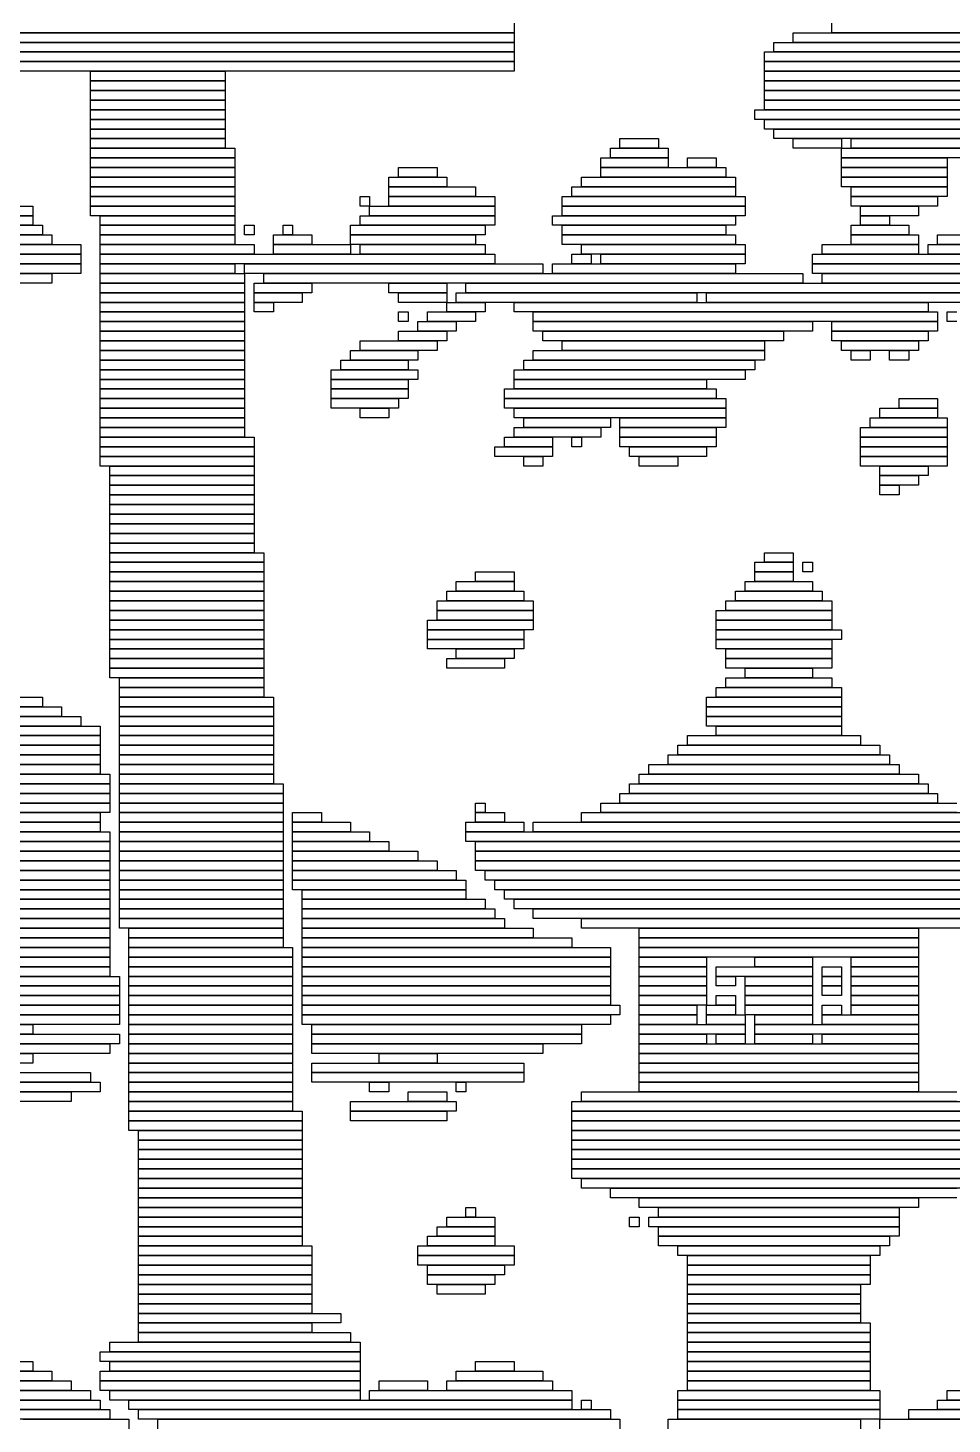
# Model space of a CAD drawing. Extents: x 291 to 733, y 317 to 719.
# Drawn here: x 534.5 to 630.5, y 418.5 to 563.5 of the extents above; entities that cross this region are included whole.
import ezdxf

# ---------------------------------------------------------------- set-up
doc = ezdxf.new("R2010")
doc.units = 0

msp = doc.modelspace()

# ---------------------------------------------------------------- linework, layer by layer
for p, q in [((585, 563), (393, 563)), ((393, 563), (585, 563)), ((585, 564), (585, 563)), ((585, 563), (585, 562)), ((614, 563), (641, 563)), ((614, 562), (614, 563)), ((618, 563), (618, 564)), ((641, 563), (618, 563)), ((585, 562), (393, 562)), ((393, 562), (585, 562)), ((585, 562), (585, 561)), ((612, 562), (641, 562)), ((612, 561), (612, 562)), ((641, 562), (614, 562)), ((585, 561), (393, 561)), ((393, 561), (585, 561)), ((585, 560), (393, 560)), ((393, 560), (585, 560)), ((585, 561), (585, 560)), ((585, 560), (585, 559)), ((611, 561), (640, 561)), ((611, 560), (611, 561)), ((640, 560), (611, 560)), ((611, 560), (639, 560)), ((611, 559), (611, 560)), ((641, 561), (612, 561)), ((585, 559), (393, 559)), ((541, 559), (555, 559)), ((541, 558), (541, 559)), ((555, 559), (555, 558)), ((639, 559), (611, 559)), ((611, 559), (637, 559)), ((611, 558), (611, 559)), ((555, 558), (541, 558)), ((541, 558), (555, 558)), ((541, 557), (541, 558)), ((555, 557), (541, 557)), ((541, 557), (555, 557)), ((541, 556), (541, 557)), ((555, 558), (555, 557)), ((555, 557), (555, 556)), ((637, 558), (611, 558)), ((611, 558), (638, 558)), ((611, 557), (611, 558)), ((638, 557), (611, 557)), ((611, 557), (639, 557)), ((611, 556), (611, 557)), ((555, 556), (541, 556)), ((541, 556), (555, 556)), ((541, 555), (541, 556)), ((555, 556), (555, 555)), ((639, 556), (611, 556)), ((611, 556), (639, 556)), ((611, 555), (611, 556)), ((555, 555), (541, 555)), ((541, 555), (555, 555)), ((541, 554), (541, 555)), ((555, 554), (541, 554)), ((541, 554), (555, 554)), ((541, 553), (541, 554)), ((555, 555), (555, 554)), ((555, 554), (555, 553)), ((610, 555), (640, 555)), ((610, 554), (610, 555)), ((640, 554), (610, 554)), ((639, 555), (611, 555)), ((611, 554), (640, 554)), ((611, 553), (611, 554)), ((555, 553), (541, 553)), ((541, 553), (555, 553)), ((541, 552), (541, 553)), ((555, 553), (555, 552)), ((640, 553), (611, 553)), ((612, 553), (640, 553)), ((612, 552), (612, 553)), ((555, 552), (541, 552)), ((541, 552), (555, 552)), ((541, 551), (541, 552)), ((555, 551), (541, 551)), ((541, 551), (556, 551)), ((541, 550), (541, 551)), ((555, 552), (555, 551)), ((556, 551), (556, 550)), ((595, 551), (601, 551)), ((595, 550), (595, 551)), ((596, 552), (600, 552)), ((596, 551), (596, 552)), ((600, 551), (596, 551)), ((600, 552), (600, 551)), ((601, 551), (601, 550)), ((640, 552), (612, 552)), ((614, 552), (619, 552)), ((614, 551), (614, 552)), ((619, 551), (614, 551)), ((619, 552), (619, 551)), ((619, 551), (639, 551)), ((619, 550), (619, 551)), ((620, 552), (639, 552)), ((620, 551), (620, 552)), ((639, 551), (620, 551)), ((556, 550), (541, 550)), ((541, 550), (556, 550)), ((541, 549), (541, 550)), ((556, 550), (556, 549)), ((594, 550), (601, 550)), ((594, 549), (594, 550)), ((601, 550), (595, 550)), ((601, 550), (601, 549)), ((603, 550), (606, 550)), ((603, 549), (603, 550)), ((606, 550), (606, 549)), ((639, 550), (619, 550)), ((619, 550), (630, 550)), ((619, 549), (619, 550)), ((630, 550), (630, 549)), ((556, 549), (541, 549)), ((541, 549), (556, 549)), ((541, 548), (541, 549)), ((556, 549), (556, 548)), ((573, 549), (577, 549)), ((573, 548), (573, 549)), ((577, 549), (577, 548)), ((601, 549), (594, 549)), ((594, 549), (607, 549)), ((594, 548), (594, 549)), ((606, 549), (603, 549)), ((607, 549), (607, 548)), ((630, 549), (619, 549)), ((619, 549), (630, 549)), ((619, 548), (619, 549)), ((630, 549), (630, 548)), ((556, 548), (541, 548)), ((541, 548), (556, 548)), ((541, 547), (541, 548)), ((556, 547), (541, 547)), ((541, 547), (556, 547)), ((541, 546), (541, 547)), ((556, 548), (556, 547)), ((556, 547), (556, 546)), ((572, 548), (578, 548)), ((572, 547), (572, 548)), ((578, 547), (572, 547)), ((572, 547), (581, 547)), ((572, 546), (572, 547)), ((577, 548), (573, 548)), ((578, 548), (578, 547)), ((581, 547), (581, 546)), ((591, 547), (608, 547)), ((591, 546), (591, 547)), ((592, 548), (608, 548)), ((592, 547), (592, 548)), ((608, 547), (592, 547)), ((607, 548), (594, 548)), ((608, 548), (608, 547)), ((608, 547), (608, 546)), ((630, 548), (619, 548)), ((619, 548), (630, 548)), ((619, 547), (619, 548)), ((630, 547), (619, 547)), ((620, 547), (630, 547)), ((620, 546), (620, 547)), ((630, 548), (630, 547)), ((630, 547), (630, 546)), ((556, 546), (541, 546)), ((541, 546), (556, 546)), ((541, 545), (541, 546)), ((556, 546), (556, 545)), ((569, 546), (570, 546)), ((569, 545), (569, 546)), ((570, 546), (570, 545)), ((581, 546), (572, 546)), ((572, 546), (583, 546)), ((572, 545), (572, 546)), ((583, 546), (583, 545)), ((590, 546), (609, 546)), ((590, 545), (590, 546)), ((608, 546), (591, 546)), ((609, 546), (609, 545)), ((630, 546), (620, 546)), ((620, 546), (629, 546)), ((620, 545), (620, 546)), ((629, 546), (629, 545)), ((523, 545), (535, 545)), ((535, 544), (523, 544)), ((525, 544), (535, 544)), ((535, 545), (535, 544)), ((535, 544), (535, 543)), ((556, 545), (541, 545)), ((541, 545), (556, 545)), ((541, 544), (541, 545)), ((556, 544), (541, 544)), ((542, 544), (556, 544)), ((542, 543), (542, 544)), ((556, 545), (556, 544)), ((556, 544), (556, 543)), ((570, 545), (569, 545)), ((569, 544), (583, 544)), ((569, 543), (569, 544)), ((570, 545), (583, 545)), ((570, 544), (570, 545)), ((583, 544), (570, 544)), ((583, 545), (572, 545)), ((583, 545), (583, 544)), ((583, 544), (583, 543)), ((589, 544), (608, 544)), ((589, 543), (589, 544)), ((609, 545), (590, 545)), ((590, 545), (609, 545)), ((590, 544), (590, 545)), ((609, 544), (590, 544)), ((608, 544), (608, 543)), ((609, 545), (609, 544)), ((629, 545), (620, 545)), ((621, 545), (627, 545)), ((621, 544), (621, 545)), ((627, 544), (621, 544)), ((621, 544), (624, 544)), ((621, 543), (621, 544)), ((624, 544), (624, 543)), ((627, 545), (627, 544)), ((535, 543), (525, 543)), ((529, 543), (536, 543)), ((536, 543), (536, 542)), ((556, 543), (542, 543)), ((542, 543), (556, 543)), ((542, 542), (542, 543)), ((556, 543), (556, 542)), ((557, 543), (558, 543)), ((557, 542), (557, 543)), ((558, 543), (558, 542)), ((561, 543), (562, 543)), ((561, 542), (561, 543)), ((562, 543), (562, 542)), ((568, 543), (582, 543)), ((568, 542), (568, 543)), ((583, 543), (569, 543)), ((582, 543), (582, 542)), ((608, 543), (589, 543)), ((590, 543), (607, 543)), ((590, 542), (590, 543)), ((607, 543), (607, 542)), ((620, 543), (626, 543)), ((620, 542), (620, 543)), ((624, 543), (621, 543)), ((626, 543), (626, 542)), ((536, 542), (529, 542)), ((531, 542), (537, 542)), ((537, 541), (531, 541)), ((533, 541), (540, 541)), ((537, 542), (537, 541)), ((540, 541), (540, 540)), ((556, 542), (542, 542)), ((542, 542), (556, 542)), ((542, 541), (542, 542)), ((556, 541), (542, 541)), ((542, 541), (558, 541)), ((542, 540), (542, 541)), ((556, 542), (556, 541)), ((558, 542), (557, 542)), ((558, 541), (558, 540)), ((560, 542), (564, 542)), ((560, 541), (560, 542)), ((564, 541), (560, 541)), ((560, 541), (568, 541)), ((560, 540), (560, 541)), ((562, 542), (561, 542)), ((564, 542), (564, 541)), ((582, 542), (568, 542)), ((568, 542), (581, 542)), ((568, 541), (568, 542)), ((581, 541), (568, 541)), ((568, 541), (568, 540)), ((569, 541), (582, 541)), ((569, 540), (569, 541)), ((581, 542), (581, 541)), ((582, 541), (582, 540)), ((607, 542), (590, 542)), ((590, 542), (608, 542)), ((590, 541), (590, 542)), ((608, 541), (590, 541)), ((592, 541), (609, 541)), ((592, 540), (592, 541)), ((608, 542), (608, 541)), ((609, 541), (609, 540)), ((617, 541), (627, 541)), ((617, 540), (617, 541)), ((626, 542), (620, 542)), ((620, 542), (627, 542)), ((620, 541), (620, 542)), ((627, 541), (620, 541)), ((627, 542), (627, 541)), ((627, 541), (627, 540)), ((628, 541), (653, 541)), ((628, 540), (628, 541)), ((629, 542), (637, 542)), ((629, 541), (629, 542)), ((637, 541), (629, 541)), ((540, 540), (533, 540)), ((533, 540), (540, 540)), ((540, 540), (540, 539)), ((558, 540), (542, 540)), ((542, 540), (583, 540)), ((542, 539), (542, 540)), ((568, 540), (560, 540)), ((582, 540), (569, 540)), ((583, 540), (583, 539)), ((591, 540), (593, 540)), ((591, 539), (591, 540)), ((609, 540), (592, 540)), ((593, 540), (593, 539)), ((594, 540), (609, 540)), ((594, 539), (594, 540)), ((609, 540), (609, 539)), ((616, 540), (651, 540)), ((616, 539), (616, 540)), ((627, 540), (617, 540)), ((653, 540), (628, 540)), ((527, 538), (537, 538)), ((531, 539), (540, 539)), ((540, 538), (531, 538)), ((540, 539), (533, 539)), ((537, 538), (537, 537)), ((540, 539), (540, 538)), ((583, 539), (542, 539)), ((542, 539), (556, 539)), ((542, 538), (542, 539)), ((556, 538), (542, 538)), ((542, 538), (557, 538)), ((542, 537), (542, 538)), ((556, 539), (556, 538)), ((557, 539), (588, 539)), ((557, 538), (557, 539)), ((588, 538), (557, 538)), ((557, 538), (557, 537)), ((559, 538), (615, 538)), ((559, 537), (559, 538)), ((588, 539), (588, 538)), ((589, 539), (608, 539)), ((589, 538), (589, 539)), ((608, 538), (589, 538)), ((593, 539), (591, 539)), ((609, 539), (594, 539)), ((608, 539), (608, 538)), ((615, 538), (615, 537)), ((651, 539), (616, 539)), ((616, 539), (650, 539)), ((616, 538), (616, 539)), ((650, 538), (616, 538)), ((617, 538), (650, 538)), ((617, 537), (617, 538)), ((537, 537), (527, 537)), ((557, 537), (542, 537)), ((542, 537), (557, 537)), ((542, 536), (542, 537)), ((557, 537), (557, 536)), ((558, 537), (564, 537)), ((558, 536), (558, 537)), ((615, 537), (559, 537)), ((564, 537), (564, 536)), ((572, 537), (578, 537)), ((572, 536), (572, 537)), ((578, 537), (578, 536)), ((580, 537), (650, 537)), ((580, 536), (580, 537)), ((650, 537), (617, 537)), ((557, 536), (542, 536)), ((542, 536), (557, 536)), ((542, 535), (542, 536)), ((557, 536), (557, 535)), ((564, 536), (558, 536)), ((558, 536), (563, 536)), ((558, 535), (558, 536)), ((563, 536), (563, 535)), ((578, 536), (572, 536)), ((573, 536), (578, 536)), ((573, 535), (573, 536)), ((578, 536), (578, 535)), ((579, 536), (604, 536)), ((579, 535), (579, 536)), ((650, 536), (580, 536)), ((604, 536), (604, 535)), ((605, 536), (650, 536)), ((605, 535), (605, 536)), ((557, 535), (542, 535)), ((542, 535), (557, 535)), ((542, 534), (542, 535)), ((557, 534), (542, 534)), ((542, 534), (557, 534)), ((542, 533), (542, 534)), ((557, 535), (557, 534)), ((557, 534), (557, 533)), ((563, 535), (558, 535)), ((558, 535), (560, 535)), ((558, 534), (558, 535)), ((560, 534), (558, 534)), ((560, 535), (560, 534)), ((578, 535), (573, 535)), ((573, 534), (574, 534)), ((573, 533), (573, 534)), ((574, 534), (574, 533)), ((576, 534), (581, 534)), ((576, 533), (576, 534)), ((578, 535), (582, 535)), ((578, 534), (578, 535)), ((582, 534), (578, 534)), ((604, 535), (579, 535)), ((581, 534), (581, 533)), ((582, 535), (582, 534)), ((585, 535), (628, 535)), ((585, 534), (585, 535)), ((628, 534), (585, 534)), ((587, 534), (629, 534)), ((587, 533), (587, 534)), ((650, 535), (605, 535)), ((628, 535), (628, 534)), ((629, 534), (629, 533)), ((630, 534), (631, 534)), ((630, 533), (630, 534)), ((557, 533), (542, 533)), ((542, 533), (557, 533)), ((542, 532), (542, 533)), ((557, 533), (557, 532)), ((574, 533), (573, 533)), ((575, 533), (579, 533)), ((575, 532), (575, 533)), ((581, 533), (576, 533)), ((579, 533), (579, 532)), ((629, 533), (587, 533)), ((587, 533), (616, 533)), ((587, 532), (587, 533)), ((616, 533), (616, 532)), ((618, 533), (629, 533)), ((618, 532), (618, 533)), ((629, 533), (629, 532)), ((631, 533), (630, 533)), ((557, 532), (542, 532)), ((542, 532), (557, 532)), ((542, 531), (542, 532)), ((557, 531), (542, 531)), ((542, 531), (557, 531)), ((542, 530), (542, 531)), ((557, 532), (557, 531)), ((557, 531), (557, 530)), ((569, 531), (577, 531)), ((569, 530), (569, 531)), ((573, 532), (578, 532)), ((573, 531), (573, 532)), ((578, 531), (573, 531)), ((579, 532), (575, 532)), ((577, 531), (577, 530)), ((578, 532), (578, 531)), ((616, 532), (587, 532)), ((588, 532), (613, 532)), ((588, 531), (588, 532)), ((613, 531), (588, 531)), ((590, 531), (611, 531)), ((590, 530), (590, 531)), ((611, 531), (611, 530)), ((613, 532), (613, 531)), ((629, 532), (618, 532)), ((618, 532), (628, 532)), ((618, 531), (618, 532)), ((628, 531), (618, 531)), ((619, 531), (627, 531)), ((619, 530), (619, 531)), ((627, 531), (627, 530)), ((628, 532), (628, 531)), ((557, 530), (542, 530)), ((542, 530), (557, 530)), ((542, 529), (542, 530)), ((557, 530), (557, 529)), ((568, 530), (575, 530)), ((568, 529), (568, 530)), ((577, 530), (569, 530)), ((575, 530), (575, 529)), ((587, 530), (611, 530)), ((587, 529), (587, 530)), ((611, 530), (590, 530)), ((611, 530), (611, 529)), ((627, 530), (619, 530)), ((620, 530), (622, 530)), ((620, 529), (620, 530)), ((622, 530), (622, 529)), ((624, 530), (626, 530)), ((624, 529), (624, 530)), ((626, 530), (626, 529)), ((557, 529), (542, 529)), ((542, 529), (557, 529)), ((542, 528), (542, 529)), ((557, 528), (542, 528)), ((542, 528), (557, 528)), ((542, 527), (542, 528)), ((557, 529), (557, 528)), ((557, 528), (557, 527)), ((566, 528), (575, 528)), ((566, 527), (566, 528)), ((567, 529), (574, 529)), ((567, 528), (567, 529)), ((574, 528), (567, 528)), ((575, 529), (568, 529)), ((574, 529), (574, 528)), ((575, 528), (575, 527)), ((585, 528), (609, 528)), ((585, 527), (585, 528)), ((586, 529), (610, 529)), ((586, 528), (586, 529)), ((610, 528), (586, 528)), ((611, 529), (587, 529)), ((609, 528), (609, 527)), ((610, 529), (610, 528)), ((622, 529), (620, 529)), ((626, 529), (624, 529)), ((557, 527), (542, 527)), ((542, 527), (557, 527)), ((542, 526), (542, 527)), ((557, 527), (557, 526)), ((575, 527), (566, 527)), ((566, 527), (574, 527)), ((566, 526), (566, 527)), ((574, 527), (574, 526)), ((609, 527), (585, 527)), ((585, 527), (605, 527)), ((585, 526), (585, 527)), ((605, 527), (605, 526)), ((557, 526), (542, 526)), ((542, 526), (557, 526)), ((542, 525), (542, 526)), ((557, 525), (542, 525)), ((542, 525), (557, 525)), ((542, 524), (542, 525)), ((557, 526), (557, 525)), ((557, 525), (557, 524)), ((574, 526), (566, 526)), ((566, 526), (574, 526)), ((566, 525), (566, 526)), ((574, 525), (566, 525)), ((566, 525), (573, 525)), ((566, 524), (566, 525)), ((573, 525), (573, 524)), ((574, 526), (574, 525)), ((584, 526), (606, 526)), ((584, 525), (584, 526)), ((606, 525), (584, 525)), ((584, 525), (607, 525)), ((584, 524), (584, 525)), ((605, 526), (585, 526)), ((606, 526), (606, 525)), ((607, 525), (607, 524)), ((625, 525), (629, 525)), ((625, 524), (625, 525)), ((629, 525), (629, 524)), ((557, 524), (542, 524)), ((542, 524), (557, 524)), ((542, 523), (542, 524)), ((557, 524), (557, 523)), ((573, 524), (566, 524)), ((569, 524), (572, 524)), ((569, 523), (569, 524)), ((572, 524), (572, 523)), ((607, 524), (584, 524)), ((585, 524), (607, 524)), ((585, 523), (585, 524)), ((607, 524), (607, 523)), ((623, 524), (629, 524)), ((623, 523), (623, 524)), ((629, 524), (625, 524)), ((629, 524), (629, 523)), ((557, 523), (542, 523)), ((542, 523), (557, 523)), ((542, 522), (542, 523)), ((557, 522), (542, 522)), ((542, 522), (557, 522)), ((542, 521), (542, 522)), ((557, 523), (557, 522)), ((557, 522), (557, 521)), ((572, 523), (569, 523)), ((607, 523), (585, 523)), ((585, 522), (594, 522)), ((585, 521), (585, 522)), ((586, 523), (595, 523)), ((586, 522), (586, 523)), ((595, 522), (586, 522)), ((594, 522), (594, 521)), ((595, 523), (595, 522)), ((596, 523), (607, 523)), ((596, 522), (596, 523)), ((607, 522), (596, 522)), ((596, 522), (606, 522)), ((596, 521), (596, 522)), ((606, 522), (606, 521)), ((607, 523), (607, 522)), ((621, 522), (630, 522)), ((621, 521), (621, 522)), ((622, 523), (630, 523)), ((622, 522), (622, 523)), ((630, 522), (622, 522)), ((629, 523), (623, 523)), ((630, 523), (630, 522)), ((630, 522), (630, 521)), ((557, 521), (542, 521)), ((542, 521), (558, 521)), ((542, 520), (542, 521)), ((558, 521), (558, 520)), ((584, 521), (589, 521)), ((584, 520), (584, 521)), ((594, 521), (585, 521)), ((589, 521), (589, 520)), ((591, 521), (592, 521)), ((591, 520), (591, 521)), ((592, 521), (592, 520)), ((606, 521), (596, 521)), ((596, 521), (606, 521)), ((596, 520), (596, 521)), ((606, 521), (606, 520)), ((630, 521), (621, 521)), ((621, 521), (630, 521)), ((621, 520), (621, 521)), ((630, 521), (630, 520)), ((558, 520), (542, 520)), ((542, 520), (558, 520)), ((542, 519), (542, 520)), ((558, 520), (558, 519)), ((583, 520), (589, 520)), ((583, 519), (583, 520)), ((589, 520), (584, 520)), ((589, 520), (589, 519)), ((592, 520), (591, 520)), ((606, 520), (596, 520)), ((597, 520), (605, 520)), ((597, 519), (597, 520)), ((605, 520), (605, 519)), ((630, 520), (621, 520)), ((621, 520), (630, 520)), ((621, 519), (621, 520)), ((630, 520), (630, 519)), ((558, 519), (542, 519)), ((542, 519), (558, 519)), ((542, 518), (542, 519)), ((558, 518), (542, 518)), ((543, 518), (558, 518)), ((543, 517), (543, 518)), ((558, 519), (558, 518)), ((558, 518), (558, 517)), ((589, 519), (583, 519)), ((586, 519), (588, 519)), ((586, 518), (586, 519)), ((588, 518), (586, 518)), ((588, 519), (588, 518)), ((605, 519), (597, 519)), ((598, 519), (602, 519)), ((598, 518), (598, 519)), ((602, 518), (598, 518)), ((602, 519), (602, 518)), ((630, 519), (621, 519)), ((621, 519), (630, 519)), ((621, 518), (621, 519)), ((630, 518), (621, 518)), ((623, 518), (628, 518)), ((623, 517), (623, 518)), ((628, 518), (628, 517)), ((630, 519), (630, 518)), ((558, 517), (543, 517)), ((543, 517), (558, 517)), ((543, 516), (543, 517)), ((558, 517), (558, 516)), ((628, 517), (623, 517)), ((623, 517), (627, 517)), ((623, 516), (623, 517)), ((627, 517), (627, 516)), ((558, 516), (543, 516)), ((543, 516), (558, 516)), ((543, 515), (543, 516)), ((558, 515), (543, 515)), ((543, 515), (558, 515)), ((543, 514), (543, 515)), ((558, 516), (558, 515)), ((558, 515), (558, 514)), ((627, 516), (623, 516)), ((623, 516), (625, 516)), ((623, 515), (623, 516)), ((625, 515), (623, 515)), ((625, 516), (625, 515)), ((558, 514), (543, 514)), ((543, 514), (558, 514)), ((543, 513), (543, 514)), ((558, 514), (558, 513)), ((558, 513), (543, 513)), ((543, 513), (558, 513)), ((543, 512), (543, 513)), ((558, 512), (543, 512)), ((543, 512), (558, 512)), ((543, 511), (543, 512)), ((558, 513), (558, 512)), ((558, 512), (558, 511)), ((558, 511), (543, 511)), ((543, 511), (558, 511)), ((543, 510), (543, 511)), ((558, 511), (558, 510)), ((558, 510), (543, 510)), ((543, 510), (558, 510)), ((543, 509), (543, 510)), ((558, 509), (543, 509)), ((543, 509), (559, 509)), ((543, 508), (543, 509)), ((558, 510), (558, 509)), ((559, 509), (559, 508)), ((611, 509), (614, 509)), ((611, 508), (611, 509)), ((614, 509), (614, 508)), ((559, 508), (543, 508)), ((543, 508), (559, 508)), ((543, 507), (543, 508)), ((559, 508), (559, 507)), ((610, 508), (614, 508)), ((610, 507), (610, 508)), ((614, 508), (611, 508)), ((614, 508), (614, 507)), ((615, 508), (616, 508)), ((615, 507), (615, 508)), ((616, 508), (616, 507)), ((559, 507), (543, 507)), ((543, 507), (559, 507)), ((543, 506), (543, 507)), ((559, 507), (559, 506)), ((581, 507), (585, 507)), ((581, 506), (581, 507)), ((585, 507), (585, 506)), ((614, 507), (610, 507)), ((610, 507), (614, 507)), ((610, 506), (610, 507)), ((614, 507), (614, 506)), ((616, 507), (615, 507)), ((559, 506), (543, 506)), ((543, 506), (559, 506)), ((543, 505), (543, 506)), ((559, 505), (543, 505)), ((543, 505), (559, 505)), ((543, 504), (543, 505)), ((559, 506), (559, 505)), ((559, 505), (559, 504)), ((578, 505), (586, 505)), ((578, 504), (578, 505)), ((579, 506), (585, 506)), ((579, 505), (579, 506)), ((585, 505), (579, 505)), ((585, 506), (581, 506)), ((585, 506), (585, 505)), ((586, 505), (586, 504)), ((608, 505), (617, 505)), ((608, 504), (608, 505)), ((609, 506), (616, 506)), ((609, 505), (609, 506)), ((616, 505), (609, 505)), ((614, 506), (610, 506)), ((616, 506), (616, 505)), ((617, 505), (617, 504)), ((559, 504), (543, 504)), ((543, 504), (559, 504)), ((543, 503), (543, 504)), ((559, 504), (559, 503)), ((577, 504), (587, 504)), ((577, 503), (577, 504)), ((586, 504), (578, 504)), ((587, 504), (587, 503)), ((607, 504), (618, 504)), ((607, 503), (607, 504)), ((617, 504), (608, 504)), ((618, 504), (618, 503)), ((559, 503), (543, 503)), ((543, 503), (559, 503)), ((543, 502), (543, 503)), ((559, 502), (543, 502)), ((543, 502), (559, 502)), ((543, 501), (543, 502)), ((559, 503), (559, 502)), ((559, 502), (559, 501)), ((576, 502), (587, 502)), ((576, 501), (576, 502)), ((587, 503), (577, 503)), ((577, 503), (587, 503)), ((577, 502), (577, 503)), ((587, 502), (577, 502)), ((587, 503), (587, 502)), ((587, 502), (587, 501)), ((606, 503), (618, 503)), ((606, 502), (606, 503)), ((618, 502), (606, 502)), ((606, 502), (618, 502)), ((606, 501), (606, 502)), ((618, 503), (607, 503)), ((618, 503), (618, 502)), ((618, 502), (618, 501)), ((559, 501), (543, 501)), ((543, 501), (559, 501)), ((543, 500), (543, 501)), ((559, 501), (559, 500)), ((587, 501), (576, 501)), ((576, 501), (586, 501)), ((576, 500), (576, 501)), ((586, 501), (586, 500)), ((618, 501), (606, 501)), ((606, 501), (619, 501)), ((606, 500), (606, 501)), ((619, 501), (619, 500)), ((559, 500), (543, 500)), ((543, 500), (559, 500)), ((543, 499), (543, 500)), ((559, 499), (543, 499)), ((543, 499), (559, 499)), ((543, 498), (543, 499)), ((559, 500), (559, 499)), ((559, 499), (559, 498)), ((586, 500), (576, 500)), ((576, 500), (586, 500)), ((576, 499), (576, 500)), ((586, 499), (576, 499)), ((579, 499), (585, 499)), ((579, 498), (579, 499)), ((585, 499), (585, 498)), ((586, 500), (586, 499)), ((619, 500), (606, 500)), ((606, 500), (618, 500)), ((606, 499), (606, 500)), ((618, 499), (606, 499)), ((607, 499), (618, 499)), ((607, 498), (607, 499)), ((618, 500), (618, 499)), ((618, 499), (618, 498)), ((559, 498), (543, 498)), ((543, 498), (559, 498)), ((543, 497), (543, 498)), ((559, 498), (559, 497)), ((578, 498), (584, 498)), ((578, 497), (578, 498)), ((585, 498), (579, 498)), ((584, 498), (584, 497)), ((618, 498), (607, 498)), ((607, 498), (618, 498)), ((607, 497), (607, 498)), ((618, 498), (618, 497)), ((559, 497), (543, 497)), ((543, 497), (559, 497)), ((543, 496), (543, 497)), ((559, 496), (543, 496)), ((544, 496), (559, 496)), ((544, 495), (544, 496)), ((559, 497), (559, 496)), ((559, 496), (559, 495)), ((584, 497), (578, 497)), ((618, 497), (607, 497)), ((607, 496), (618, 496)), ((607, 495), (607, 496)), ((609, 497), (616, 497)), ((609, 496), (609, 497)), ((616, 496), (609, 496)), ((616, 497), (616, 496)), ((618, 496), (618, 495)), ((559, 495), (544, 495)), ((544, 495), (559, 495)), ((544, 494), (544, 495)), ((559, 495), (559, 494)), ((606, 495), (619, 495)), ((606, 494), (606, 495)), ((618, 495), (607, 495)), ((619, 495), (619, 494)), ((436, 494), (536, 494)), ((536, 493), (436, 493)), ((436, 493), (538, 493)), ((536, 494), (536, 493)), ((538, 493), (538, 492)), ((559, 494), (544, 494)), ((544, 494), (560, 494)), ((544, 493), (544, 494)), ((560, 493), (544, 493)), ((544, 493), (560, 493)), ((544, 492), (544, 493)), ((560, 494), (560, 493)), ((560, 493), (560, 492)), ((605, 494), (619, 494)), ((605, 493), (605, 494)), ((619, 493), (605, 493)), ((605, 493), (619, 493)), ((605, 492), (605, 493)), ((619, 494), (606, 494)), ((619, 494), (619, 493)), ((619, 493), (619, 492)), ((538, 492), (436, 492)), ((436, 492), (540, 492)), ((540, 492), (540, 491)), ((560, 492), (544, 492)), ((544, 492), (560, 492)), ((544, 491), (544, 492)), ((560, 492), (560, 491)), ((619, 492), (605, 492)), ((605, 492), (619, 492)), ((605, 491), (605, 492)), ((619, 492), (619, 491)), ((540, 491), (436, 491)), ((436, 491), (542, 491)), ((542, 491), (542, 490)), ((560, 491), (544, 491)), ((544, 491), (560, 491)), ((544, 490), (544, 491)), ((560, 491), (560, 490)), ((619, 491), (605, 491)), ((606, 491), (619, 491)), ((606, 490), (606, 491)), ((619, 491), (619, 490)), ((542, 490), (436, 490)), ((436, 490), (542, 490)), ((542, 489), (436, 489)), ((436, 489), (542, 489)), ((542, 490), (542, 489)), ((542, 489), (542, 488)), ((560, 490), (544, 490)), ((544, 490), (560, 490)), ((544, 489), (544, 490)), ((560, 489), (544, 489)), ((544, 489), (560, 489)), ((544, 488), (544, 489)), ((560, 490), (560, 489)), ((560, 489), (560, 488)), ((602, 489), (623, 489)), ((602, 488), (602, 489)), ((603, 490), (621, 490)), ((603, 489), (603, 490)), ((621, 489), (603, 489)), ((619, 490), (606, 490)), ((621, 490), (621, 489)), ((623, 489), (623, 488)), ((542, 488), (436, 488)), ((436, 488), (542, 488)), ((542, 488), (542, 487)), ((560, 488), (544, 488)), ((544, 488), (560, 488)), ((544, 487), (544, 488)), ((560, 488), (560, 487)), ((601, 488), (624, 488)), ((601, 487), (601, 488)), ((623, 488), (602, 488)), ((624, 488), (624, 487)), ((542, 487), (436, 487)), ((436, 487), (542, 487)), ((542, 486), (436, 486)), ((436, 486), (543, 486)), ((542, 487), (542, 486)), ((543, 486), (543, 485)), ((560, 487), (544, 487)), ((544, 487), (560, 487)), ((544, 486), (544, 487)), ((560, 486), (544, 486)), ((544, 486), (560, 486)), ((544, 485), (544, 486)), ((560, 487), (560, 486)), ((560, 486), (560, 485)), ((598, 486), (627, 486)), ((598, 485), (598, 486)), ((599, 487), (625, 487)), ((599, 486), (599, 487)), ((625, 486), (599, 486)), ((624, 487), (601, 487)), ((625, 487), (625, 486)), ((627, 486), (627, 485)), ((543, 485), (436, 485)), ((436, 485), (543, 485)), ((543, 485), (543, 484)), ((560, 485), (544, 485)), ((544, 485), (561, 485)), ((544, 484), (544, 485)), ((561, 485), (561, 484)), ((597, 485), (628, 485)), ((597, 484), (597, 485)), ((627, 485), (598, 485)), ((628, 485), (628, 484)), ((543, 484), (436, 484)), ((436, 484), (543, 484)), ((543, 483), (436, 483)), ((531, 483), (543, 483)), ((543, 484), (543, 483)), ((543, 483), (543, 482)), ((561, 484), (544, 484)), ((544, 484), (561, 484)), ((544, 483), (544, 484)), ((561, 483), (544, 483)), ((544, 483), (561, 483)), ((544, 482), (544, 483)), ((561, 484), (561, 483)), ((561, 483), (561, 482)), ((581, 483), (582, 483)), ((581, 482), (581, 483)), ((582, 483), (582, 482)), ((594, 483), (631, 483)), ((594, 482), (594, 483)), ((596, 484), (629, 484)), ((596, 483), (596, 484)), ((629, 483), (596, 483)), ((628, 484), (597, 484)), ((629, 484), (629, 483)), ((436, 482), (542, 482)), ((543, 482), (531, 482)), ((542, 482), (542, 481)), ((561, 482), (544, 482)), ((544, 482), (561, 482)), ((544, 481), (544, 482)), ((561, 482), (561, 481)), ((562, 482), (565, 482)), ((562, 481), (562, 482)), ((565, 482), (565, 481)), ((582, 482), (581, 482)), ((581, 482), (584, 482)), ((581, 481), (581, 482)), ((584, 482), (584, 481)), ((592, 482), (634, 482)), ((592, 481), (592, 482)), ((631, 482), (594, 482)), ((542, 481), (436, 481)), ((436, 481), (542, 481)), ((542, 480), (436, 480)), ((449, 480), (543, 480)), ((542, 481), (542, 480)), ((543, 480), (543, 479)), ((561, 481), (544, 481)), ((544, 481), (561, 481)), ((544, 480), (544, 481)), ((561, 480), (544, 480)), ((544, 480), (561, 480)), ((544, 479), (544, 480)), ((561, 481), (561, 480)), ((561, 480), (561, 479)), ((565, 481), (562, 481)), ((562, 481), (568, 481)), ((562, 480), (562, 481)), ((568, 480), (562, 480)), ((562, 480), (570, 480)), ((562, 479), (562, 480)), ((568, 481), (568, 480)), ((570, 480), (570, 479)), ((580, 481), (586, 481)), ((580, 480), (580, 481)), ((586, 480), (580, 480)), ((580, 480), (644, 480)), ((580, 479), (580, 480)), ((584, 481), (581, 481)), ((586, 481), (586, 480)), ((587, 481), (644, 481)), ((587, 480), (587, 481)), ((644, 480), (587, 480)), ((634, 481), (592, 481)), ((543, 479), (449, 479)), ((523, 479), (543, 479)), ((543, 479), (543, 478)), ((561, 479), (544, 479)), ((544, 479), (561, 479)), ((544, 478), (544, 479)), ((561, 479), (561, 478)), ((570, 479), (562, 479)), ((562, 479), (572, 479)), ((562, 478), (562, 479)), ((572, 479), (572, 478)), ((644, 479), (580, 479)), ((581, 479), (644, 479)), ((581, 478), (581, 479)), ((522, 478), (543, 478)), ((543, 478), (523, 478)), ((543, 478), (543, 477)), ((561, 478), (544, 478)), ((544, 478), (561, 478)), ((544, 477), (544, 478)), ((561, 478), (561, 477)), ((572, 478), (562, 478)), ((562, 478), (575, 478)), ((562, 477), (562, 478)), ((575, 478), (575, 477)), ((644, 478), (581, 478)), ((581, 478), (644, 478)), ((581, 477), (581, 478)), ((514, 476), (543, 476)), ((521, 477), (543, 477)), ((543, 476), (521, 476)), ((543, 477), (522, 477)), ((543, 477), (543, 476)), ((543, 476), (543, 475)), ((561, 477), (544, 477)), ((544, 477), (561, 477)), ((544, 476), (544, 477)), ((561, 476), (544, 476)), ((544, 476), (561, 476)), ((544, 475), (544, 476)), ((561, 477), (561, 476)), ((561, 476), (561, 475)), ((575, 477), (562, 477)), ((562, 477), (577, 477)), ((562, 476), (562, 477)), ((577, 476), (562, 476)), ((562, 476), (579, 476)), ((562, 475), (562, 476)), ((577, 477), (577, 476)), ((579, 476), (579, 475)), ((644, 477), (581, 477)), ((581, 477), (643, 477)), ((581, 476), (581, 477)), ((643, 476), (581, 476)), ((582, 476), (642, 476)), ((582, 475), (582, 476)), ((512, 475), (543, 475)), ((543, 475), (514, 475)), ((543, 475), (543, 474)), ((561, 475), (544, 475)), ((544, 475), (561, 475)), ((544, 474), (544, 475)), ((561, 475), (561, 474)), ((579, 475), (562, 475)), ((562, 475), (580, 475)), ((562, 474), (562, 475)), ((580, 475), (580, 474)), ((642, 475), (582, 475)), ((583, 475), (642, 475)), ((583, 474), (583, 475)), ((465, 473), (543, 473)), ((510, 474), (543, 474)), ((543, 473), (510, 473)), ((543, 474), (512, 474)), ((543, 474), (543, 473)), ((543, 473), (543, 472)), ((561, 474), (544, 474)), ((544, 474), (561, 474)), ((544, 473), (544, 474)), ((561, 473), (544, 473)), ((544, 473), (561, 473)), ((544, 472), (544, 473)), ((561, 474), (561, 473)), ((561, 473), (561, 472)), ((580, 474), (562, 474)), ((563, 474), (580, 474)), ((563, 473), (563, 474)), ((580, 473), (563, 473)), ((563, 473), (582, 473)), ((563, 472), (563, 473)), ((580, 474), (580, 473)), ((582, 473), (582, 472)), ((642, 474), (583, 474)), ((584, 474), (640, 474)), ((584, 473), (584, 474)), ((640, 473), (584, 473)), ((585, 473), (639, 473)), ((585, 472), (585, 473)), ((543, 472), (465, 472)), ((466, 472), (543, 472)), ((543, 472), (543, 471)), ((561, 472), (544, 472)), ((544, 472), (561, 472)), ((544, 471), (544, 472)), ((561, 472), (561, 471)), ((582, 472), (563, 472)), ((563, 472), (583, 472)), ((563, 471), (563, 472)), ((583, 472), (583, 471)), ((639, 472), (585, 472)), ((587, 472), (636, 472)), ((587, 471), (587, 472)), ((543, 471), (466, 471)), ((502, 470), (543, 470)), ((506, 471), (543, 471)), ((543, 470), (506, 470)), ((543, 471), (543, 470)), ((543, 470), (543, 469)), ((561, 471), (544, 471)), ((544, 471), (561, 471)), ((544, 470), (544, 471)), ((561, 470), (544, 470)), ((545, 470), (561, 470)), ((545, 469), (545, 470)), ((561, 471), (561, 470)), ((561, 470), (561, 469)), ((583, 471), (563, 471)), ((563, 471), (584, 471)), ((563, 470), (563, 471)), ((584, 470), (563, 470)), ((563, 470), (587, 470)), ((563, 469), (563, 470)), ((584, 471), (584, 470)), ((636, 471), (587, 471)), ((587, 470), (587, 469)), ((592, 471), (632, 471)), ((592, 470), (592, 471)), ((632, 470), (592, 470)), ((598, 470), (627, 470)), ((598, 469), (598, 470)), ((627, 470), (627, 469)), ((498, 469), (543, 469)), ((543, 469), (502, 469)), ((543, 469), (543, 468)), ((561, 469), (545, 469)), ((545, 469), (561, 469)), ((545, 468), (545, 469)), ((561, 469), (561, 468)), ((587, 469), (563, 469)), ((563, 469), (591, 469)), ((563, 468), (563, 469)), ((591, 469), (591, 468)), ((627, 469), (598, 469)), ((598, 469), (627, 469)), ((598, 468), (598, 469)), ((627, 469), (627, 468)), ((477, 468), (543, 468)), ((543, 467), (477, 467)), ((478, 467), (543, 467)), ((543, 468), (498, 468)), ((543, 468), (543, 467)), ((543, 467), (543, 466)), ((561, 468), (545, 468)), ((545, 468), (562, 468)), ((545, 467), (545, 468)), ((562, 467), (545, 467)), ((545, 467), (562, 467)), ((545, 466), (545, 467)), ((562, 468), (562, 467)), ((562, 467), (562, 466)), ((591, 468), (563, 468)), ((563, 468), (595, 468)), ((563, 467), (563, 468)), ((595, 467), (563, 467)), ((563, 467), (595, 467)), ((563, 466), (563, 467)), ((595, 468), (595, 467)), ((595, 467), (595, 466)), ((627, 468), (598, 468)), ((598, 468), (627, 468)), ((598, 467), (598, 468)), ((627, 467), (598, 467)), ((598, 467), (605, 467)), ((598, 466), (598, 467)), ((605, 467), (605, 466)), ((610, 467), (616, 467)), ((610, 466), (610, 467)), ((616, 467), (616, 466)), ((620, 467), (627, 467)), ((620, 466), (620, 467)), ((627, 468), (627, 467)), ((627, 467), (627, 466)), ((543, 466), (478, 466)), ((481, 466), (543, 466)), ((543, 466), (543, 465)), ((562, 466), (545, 466)), ((545, 466), (562, 466)), ((545, 465), (545, 466)), ((562, 466), (562, 465)), ((595, 466), (563, 466)), ((563, 466), (595, 466)), ((563, 465), (563, 466)), ((595, 466), (595, 465)), ((605, 466), (598, 466)), ((598, 466), (605, 466)), ((598, 465), (598, 466)), ((605, 466), (605, 465)), ((606, 466), (616, 466)), ((606, 465), (606, 466)), ((616, 466), (610, 466)), ((616, 466), (616, 465)), ((617, 466), (619, 466)), ((617, 465), (617, 466)), ((619, 466), (619, 465)), ((627, 466), (620, 466)), ((620, 466), (627, 466)), ((620, 465), (620, 466)), ((627, 466), (627, 465)), ((435, 465), (544, 465)), ((544, 464), (435, 464)), ((435, 464), (544, 464)), ((543, 465), (481, 465)), ((544, 465), (544, 464)), ((544, 464), (544, 463)), ((562, 465), (545, 465)), ((545, 465), (562, 465)), ((545, 464), (545, 465)), ((562, 464), (545, 464)), ((545, 464), (562, 464)), ((545, 463), (545, 464)), ((562, 465), (562, 464)), ((562, 464), (562, 463)), ((595, 465), (563, 465)), ((563, 465), (595, 465)), ((563, 464), (563, 465)), ((595, 464), (563, 464)), ((563, 464), (595, 464)), ((563, 463), (563, 464)), ((595, 465), (595, 464)), ((595, 464), (595, 463)), ((605, 465), (598, 465)), ((598, 465), (605, 465)), ((598, 464), (598, 465)), ((605, 464), (598, 464)), ((598, 464), (605, 464)), ((598, 463), (598, 464)), ((605, 465), (605, 464)), ((605, 464), (605, 463)), ((616, 465), (606, 465)), ((606, 465), (608, 465)), ((606, 464), (606, 465)), ((608, 464), (606, 464)), ((608, 465), (608, 464)), ((609, 465), (616, 465)), ((609, 464), (609, 465)), ((616, 464), (609, 464)), ((609, 464), (616, 464)), ((609, 463), (609, 464)), ((616, 465), (616, 464)), ((616, 464), (616, 463)), ((619, 465), (617, 465)), ((617, 465), (619, 465)), ((617, 464), (617, 465)), ((619, 464), (617, 464)), ((617, 464), (619, 464)), ((617, 463), (617, 464)), ((619, 465), (619, 464)), ((619, 464), (619, 463)), ((627, 465), (620, 465)), ((620, 465), (627, 465)), ((620, 464), (620, 465)), ((627, 464), (620, 464)), ((620, 464), (627, 464)), ((620, 463), (620, 464)), ((627, 465), (627, 464)), ((627, 464), (627, 463)), ((544, 463), (435, 463)), ((435, 463), (544, 463)), ((544, 463), (544, 462)), ((562, 463), (545, 463)), ((545, 463), (562, 463)), ((545, 462), (545, 463)), ((562, 463), (562, 462)), ((595, 463), (563, 463)), ((563, 463), (595, 463)), ((563, 462), (563, 463)), ((595, 463), (595, 462)), ((605, 463), (598, 463)), ((598, 463), (605, 463)), ((598, 462), (598, 463)), ((605, 463), (605, 462)), ((606, 463), (608, 463)), ((606, 462), (606, 463)), ((608, 463), (608, 462)), ((616, 463), (609, 463)), ((609, 463), (616, 463)), ((609, 462), (609, 463)), ((616, 463), (616, 462)), ((619, 463), (617, 463)), ((627, 463), (620, 463)), ((620, 463), (627, 463)), ((620, 462), (620, 463)), ((627, 463), (627, 462)), ((544, 462), (435, 462)), ((435, 462), (544, 462)), ((544, 462), (544, 461)), ((562, 462), (545, 462)), ((545, 462), (562, 462)), ((545, 461), (545, 462)), ((562, 462), (562, 461)), ((595, 462), (563, 462)), ((563, 462), (596, 462)), ((563, 461), (563, 462)), ((596, 462), (596, 461)), ((605, 462), (598, 462)), ((598, 462), (604, 462)), ((598, 461), (598, 462)), ((604, 462), (604, 461)), ((605, 462), (608, 462)), ((605, 461), (605, 462)), ((608, 462), (606, 462)), ((608, 462), (608, 461)), ((616, 462), (609, 462)), ((609, 462), (616, 462)), ((609, 461), (609, 462)), ((616, 462), (616, 461)), ((617, 462), (619, 462)), ((617, 461), (617, 462)), ((619, 462), (619, 461)), ((627, 462), (620, 462)), ((620, 462), (627, 462)), ((620, 461), (620, 462)), ((627, 462), (627, 461)), ((434, 461), (544, 461)), ((544, 460), (434, 460)), ((544, 461), (435, 461)), ((507, 460), (535, 460)), ((535, 460), (535, 459)), ((544, 461), (544, 460)), ((562, 461), (545, 461)), ((545, 461), (562, 461)), ((545, 460), (545, 461)), ((562, 460), (545, 460)), ((545, 460), (562, 460)), ((545, 459), (545, 460)), ((562, 461), (562, 460)), ((562, 460), (562, 459)), ((596, 461), (563, 461)), ((563, 461), (595, 461)), ((563, 460), (563, 461)), ((595, 460), (563, 460)), ((564, 460), (592, 460)), ((564, 459), (564, 460)), ((592, 460), (592, 459)), ((595, 461), (595, 460)), ((604, 461), (598, 461)), ((598, 461), (604, 461)), ((598, 460), (598, 461)), ((604, 460), (598, 460)), ((598, 460), (609, 460)), ((598, 459), (598, 460)), ((604, 461), (604, 460)), ((608, 461), (605, 461)), ((605, 461), (609, 461)), ((605, 460), (605, 461)), ((609, 460), (605, 460)), ((616, 461), (609, 461)), ((609, 461), (609, 460)), ((609, 460), (609, 459)), ((610, 461), (616, 461)), ((610, 460), (610, 461)), ((616, 460), (610, 460)), ((610, 460), (627, 460)), ((610, 459), (610, 460)), ((616, 461), (616, 460)), ((619, 461), (617, 461)), ((617, 461), (627, 461)), ((617, 460), (617, 461)), ((627, 460), (617, 460)), ((627, 461), (620, 461)), ((627, 461), (627, 460)), ((627, 460), (627, 459)), ((493, 459), (544, 459)), ((535, 459), (507, 459)), ((544, 459), (544, 458)), ((562, 459), (545, 459)), ((545, 459), (562, 459)), ((545, 458), (545, 459)), ((562, 459), (562, 458)), ((592, 459), (564, 459)), ((564, 459), (592, 459)), ((564, 458), (564, 459)), ((592, 459), (592, 458)), ((609, 459), (598, 459)), ((598, 459), (605, 459)), ((598, 458), (598, 459)), ((605, 459), (605, 458)), ((606, 459), (609, 459)), ((606, 458), (606, 459)), ((609, 459), (609, 458)), ((627, 459), (610, 459)), ((610, 459), (616, 459)), ((610, 458), (610, 459)), ((616, 459), (616, 458)), ((617, 459), (627, 459)), ((617, 458), (617, 459)), ((627, 459), (627, 458)), ((544, 458), (493, 458)), ((493, 458), (543, 458)), ((543, 457), (493, 457)), ((510, 457), (535, 457)), ((535, 457), (535, 456)), ((543, 458), (543, 457)), ((562, 458), (545, 458)), ((545, 458), (562, 458)), ((545, 457), (545, 458)), ((562, 457), (545, 457)), ((545, 457), (562, 457)), ((545, 456), (545, 457)), ((562, 458), (562, 457)), ((562, 457), (562, 456)), ((592, 458), (564, 458)), ((564, 458), (588, 458)), ((564, 457), (564, 458)), ((588, 457), (564, 457)), ((571, 457), (577, 457)), ((571, 456), (571, 457)), ((577, 457), (577, 456)), ((588, 458), (588, 457)), ((605, 458), (598, 458)), ((598, 458), (627, 458)), ((598, 457), (598, 458)), ((627, 457), (598, 457)), ((598, 457), (627, 457)), ((598, 456), (598, 457)), ((609, 458), (606, 458)), ((616, 458), (610, 458)), ((627, 458), (617, 458)), ((627, 458), (627, 457)), ((627, 457), (627, 456)), ((535, 456), (510, 456)), ((562, 456), (545, 456)), ((545, 456), (562, 456)), ((545, 455), (545, 456)), ((562, 456), (562, 455)), ((564, 456), (586, 456)), ((564, 455), (564, 456)), ((577, 456), (571, 456)), ((586, 456), (586, 455)), ((627, 456), (598, 456)), ((598, 456), (627, 456)), ((598, 455), (598, 456)), ((627, 456), (627, 455)), ((497, 454), (542, 454)), ((498, 455), (541, 455)), ((541, 454), (498, 454)), ((541, 455), (541, 454)), ((542, 454), (542, 453)), ((562, 455), (545, 455)), ((545, 455), (562, 455)), ((545, 454), (545, 455)), ((562, 454), (545, 454)), ((545, 454), (562, 454)), ((545, 453), (545, 454)), ((562, 455), (562, 454)), ((562, 454), (562, 453)), ((586, 455), (564, 455)), ((564, 455), (586, 455)), ((564, 454), (564, 455)), ((586, 454), (564, 454)), ((570, 454), (572, 454)), ((570, 453), (570, 454)), ((572, 454), (572, 453)), ((579, 454), (580, 454)), ((579, 453), (579, 454)), ((580, 454), (580, 453)), ((586, 455), (586, 454)), ((627, 455), (598, 455)), ((598, 455), (627, 455)), ((598, 454), (598, 455)), ((627, 454), (598, 454)), ((598, 454), (627, 454)), ((598, 453), (598, 454)), ((627, 455), (627, 454)), ((627, 454), (627, 453)), ((542, 453), (497, 453)), ((505, 453), (539, 453)), ((539, 453), (539, 452)), ((562, 453), (545, 453)), ((545, 453), (562, 453)), ((545, 452), (545, 453)), ((562, 453), (562, 452)), ((572, 453), (570, 453)), ((574, 453), (578, 453)), ((574, 452), (574, 453)), ((578, 453), (578, 452)), ((580, 453), (579, 453)), ((592, 453), (631, 453)), ((592, 452), (592, 453)), ((627, 453), (598, 453)), ((539, 452), (505, 452)), ((562, 452), (545, 452)), ((545, 452), (562, 452)), ((545, 451), (545, 452)), ((562, 451), (545, 451)), ((545, 451), (563, 451)), ((545, 450), (545, 451)), ((562, 452), (562, 451)), ((563, 451), (563, 450)), ((568, 452), (579, 452)), ((568, 451), (568, 452)), ((579, 451), (568, 451)), ((568, 451), (578, 451)), ((568, 450), (568, 451)), ((578, 452), (574, 452)), ((578, 451), (578, 450)), ((579, 452), (579, 451)), ((591, 452), (633, 452)), ((591, 451), (591, 452)), ((633, 451), (591, 451)), ((591, 451), (633, 451)), ((591, 450), (591, 451)), ((631, 452), (592, 452)), ((563, 450), (545, 450)), ((545, 450), (563, 450)), ((545, 449), (545, 450)), ((563, 450), (563, 449)), ((578, 450), (568, 450)), ((633, 450), (591, 450)), ((591, 450), (634, 450)), ((591, 449), (591, 450)), ((563, 449), (545, 449)), ((546, 449), (563, 449)), ((546, 448), (546, 449)), ((563, 449), (563, 448)), ((634, 449), (591, 449)), ((591, 449), (634, 449)), ((591, 448), (591, 449)), ((563, 448), (546, 448)), ((546, 448), (563, 448)), ((546, 447), (546, 448)), ((563, 447), (546, 447)), ((546, 447), (563, 447)), ((546, 446), (546, 447)), ((563, 448), (563, 447)), ((563, 447), (563, 446)), ((634, 448), (591, 448)), ((591, 448), (634, 448)), ((591, 447), (591, 448)), ((634, 447), (591, 447)), ((591, 447), (634, 447)), ((591, 446), (591, 447)), ((563, 446), (546, 446)), ((546, 446), (563, 446)), ((546, 445), (546, 446)), ((563, 446), (563, 445)), ((634, 446), (591, 446)), ((591, 446), (634, 446)), ((591, 445), (591, 446)), ((563, 445), (546, 445)), ((546, 445), (563, 445)), ((546, 444), (546, 445)), ((563, 444), (546, 444)), ((546, 444), (563, 444)), ((546, 443), (546, 444)), ((563, 445), (563, 444)), ((563, 444), (563, 443)), ((634, 445), (591, 445)), ((591, 445), (633, 445)), ((591, 444), (591, 445)), ((633, 444), (591, 444)), ((592, 444), (632, 444)), ((592, 443), (592, 444)), ((563, 443), (546, 443)), ((546, 443), (563, 443)), ((546, 442), (546, 443)), ((563, 443), (563, 442)), ((632, 443), (592, 443)), ((595, 443), (631, 443)), ((595, 442), (595, 443)), ((563, 442), (546, 442)), ((546, 442), (563, 442)), ((546, 441), (546, 442)), ((563, 441), (546, 441)), ((546, 441), (563, 441)), ((546, 440), (546, 441)), ((563, 442), (563, 441)), ((563, 441), (563, 440)), ((580, 441), (581, 441)), ((580, 440), (580, 441)), ((581, 441), (581, 440)), ((631, 442), (595, 442)), ((598, 442), (627, 442)), ((598, 441), (598, 442)), ((627, 441), (598, 441)), ((600, 441), (625, 441)), ((600, 440), (600, 441)), ((625, 441), (625, 440)), ((627, 442), (627, 441)), ((563, 440), (546, 440)), ((546, 440), (563, 440)), ((546, 439), (546, 440)), ((563, 440), (563, 439)), ((578, 440), (583, 440)), ((578, 439), (578, 440)), ((581, 440), (580, 440)), ((583, 440), (583, 439)), ((597, 440), (598, 440)), ((597, 439), (597, 440)), ((598, 440), (598, 439)), ((599, 440), (625, 440)), ((599, 439), (599, 440)), ((625, 440), (600, 440)), ((625, 440), (625, 439)), ((563, 439), (546, 439)), ((546, 439), (563, 439)), ((546, 438), (546, 439)), ((563, 438), (546, 438)), ((546, 438), (563, 438)), ((546, 437), (546, 438)), ((563, 439), (563, 438)), ((563, 438), (563, 437)), ((576, 438), (583, 438)), ((576, 437), (576, 438)), ((577, 439), (583, 439)), ((577, 438), (577, 439)), ((583, 438), (577, 438)), ((583, 439), (578, 439)), ((583, 439), (583, 438)), ((583, 438), (583, 437)), ((598, 439), (597, 439)), ((625, 439), (599, 439)), ((600, 439), (625, 439)), ((600, 438), (600, 439)), ((625, 438), (600, 438)), ((600, 438), (624, 438)), ((600, 437), (600, 438)), ((624, 438), (624, 437)), ((625, 439), (625, 438)), ((563, 437), (546, 437)), ((546, 437), (564, 437)), ((546, 436), (546, 437)), ((564, 437), (564, 436)), ((575, 437), (585, 437)), ((575, 436), (575, 437)), ((583, 437), (576, 437)), ((585, 437), (585, 436)), ((624, 437), (600, 437)), ((602, 437), (623, 437)), ((602, 436), (602, 437)), ((623, 437), (623, 436)), ((564, 436), (546, 436)), ((546, 436), (564, 436)), ((546, 435), (546, 436)), ((564, 435), (546, 435)), ((546, 435), (564, 435)), ((546, 434), (546, 435)), ((564, 436), (564, 435)), ((564, 435), (564, 434)), ((585, 436), (575, 436)), ((575, 436), (585, 436)), ((575, 435), (575, 436)), ((585, 435), (575, 435)), ((576, 435), (584, 435)), ((576, 434), (576, 435)), ((584, 435), (584, 434)), ((585, 436), (585, 435)), ((623, 436), (602, 436)), ((603, 436), (622, 436)), ((603, 435), (603, 436)), ((622, 435), (603, 435)), ((603, 435), (622, 435)), ((603, 434), (603, 435)), ((622, 436), (622, 435)), ((622, 435), (622, 434)), ((564, 434), (546, 434)), ((546, 434), (564, 434)), ((546, 433), (546, 434)), ((564, 434), (564, 433)), ((584, 434), (576, 434)), ((576, 434), (583, 434)), ((576, 433), (576, 434)), ((583, 434), (583, 433)), ((622, 434), (603, 434)), ((603, 434), (622, 434)), ((603, 433), (603, 434)), ((622, 434), (622, 433)), ((564, 433), (546, 433)), ((546, 433), (564, 433)), ((546, 432), (546, 433)), ((564, 433), (564, 432)), ((583, 433), (576, 433)), ((577, 433), (582, 433)), ((577, 432), (577, 433)), ((582, 433), (582, 432)), ((622, 433), (603, 433)), ((603, 433), (621, 433)), ((603, 432), (603, 433)), ((621, 433), (621, 432)), ((564, 432), (546, 432)), ((546, 432), (564, 432)), ((546, 431), (546, 432)), ((564, 431), (546, 431)), ((546, 431), (564, 431)), ((546, 430), (546, 431)), ((564, 432), (564, 431)), ((564, 431), (564, 430)), ((582, 432), (577, 432)), ((621, 432), (603, 432)), ((603, 432), (621, 432)), ((603, 431), (603, 432)), ((621, 431), (603, 431)), ((603, 431), (621, 431)), ((603, 430), (603, 431)), ((621, 432), (621, 431)), ((621, 431), (621, 430)), ((564, 430), (546, 430)), ((546, 430), (567, 430)), ((546, 429), (546, 430)), ((567, 430), (567, 429)), ((621, 430), (603, 430)), ((603, 430), (621, 430)), ((603, 429), (603, 430)), ((621, 430), (621, 429)), ((567, 429), (546, 429)), ((546, 429), (564, 429)), ((546, 428), (546, 429)), ((564, 428), (546, 428)), ((546, 428), (568, 428)), ((546, 427), (546, 428)), ((564, 429), (564, 428)), ((568, 428), (568, 427)), ((621, 429), (603, 429)), ((603, 429), (622, 429)), ((603, 428), (603, 429)), ((622, 428), (603, 428)), ((603, 428), (622, 428)), ((603, 427), (603, 428)), ((622, 429), (622, 428)), ((622, 428), (622, 427)), ((543, 427), (569, 427)), ((543, 426), (543, 427)), ((568, 427), (546, 427)), ((569, 427), (569, 426)), ((622, 427), (603, 427)), ((603, 427), (622, 427)), ((603, 426), (603, 427)), ((622, 427), (622, 426)), ((522, 425), (535, 425)), ((535, 425), (535, 424)), ((542, 426), (569, 426)), ((542, 425), (542, 426)), ((569, 425), (542, 425)), ((569, 426), (543, 426)), ((543, 425), (569, 425)), ((543, 424), (543, 425)), ((569, 426), (569, 425)), ((569, 425), (569, 424)), ((581, 425), (585, 425)), ((581, 424), (581, 425)), ((585, 425), (585, 424)), ((622, 426), (603, 426)), ((603, 426), (622, 426)), ((603, 425), (603, 426)), ((622, 425), (603, 425)), ((603, 425), (622, 425)), ((603, 424), (603, 425)), ((622, 426), (622, 425)), ((622, 425), (622, 424)), ((535, 424), (522, 424)), ((525, 424), (537, 424)), ((537, 424), (537, 423)), ((542, 424), (569, 424)), ((542, 423), (542, 424)), ((569, 424), (543, 424)), ((569, 424), (569, 423)), ((579, 424), (588, 424)), ((579, 423), (579, 424)), ((585, 424), (581, 424)), ((588, 424), (588, 423)), ((622, 424), (603, 424)), ((603, 424), (622, 424)), ((603, 423), (603, 424)), ((622, 424), (622, 423)), ((537, 423), (525, 423)), ((527, 423), (539, 423)), ((539, 422), (527, 422)), ((529, 422), (541, 422)), ((539, 423), (539, 422)), ((541, 422), (541, 421)), ((569, 423), (542, 423)), ((542, 423), (569, 423)), ((542, 422), (542, 423)), ((569, 422), (542, 422)), ((543, 422), (569, 422)), ((543, 421), (543, 422)), ((569, 423), (569, 422)), ((569, 422), (569, 421)), ((570, 422), (591, 422)), ((570, 421), (570, 422)), ((571, 423), (576, 423)), ((571, 422), (571, 423)), ((576, 422), (571, 422)), ((576, 423), (576, 422)), ((578, 423), (589, 423)), ((578, 422), (578, 423)), ((589, 422), (578, 422)), ((588, 423), (579, 423)), ((589, 423), (589, 422)), ((591, 422), (591, 421)), ((602, 422), (623, 422)), ((602, 421), (602, 422)), ((622, 423), (603, 423)), ((603, 423), (622, 423)), ((603, 422), (603, 423)), ((622, 422), (603, 422)), ((622, 423), (622, 422)), ((623, 422), (623, 421)), ((630, 422), (640, 422)), ((630, 421), (630, 422)), ((541, 421), (529, 421)), ((531, 421), (542, 421)), ((542, 421), (542, 420)), ((569, 421), (543, 421)), ((545, 421), (591, 421)), ((545, 420), (545, 421)), ((591, 421), (570, 421)), ((591, 421), (591, 420)), ((592, 421), (593, 421)), ((592, 420), (592, 421)), ((593, 421), (593, 420)), ((623, 421), (602, 421)), ((602, 421), (623, 421)), ((602, 420), (602, 421)), ((623, 421), (623, 420)), ((629, 421), (639, 421)), ((629, 420), (629, 421)), ((640, 421), (630, 421)), ((542, 420), (531, 420)), ((532, 420), (543, 420)), ((543, 420), (543, 419)), ((591, 420), (545, 420)), ((546, 420), (595, 420)), ((546, 419), (546, 420)), ((593, 420), (592, 420)), ((595, 420), (595, 419)), ((623, 420), (602, 420)), ((602, 420), (623, 420)), ((602, 419), (602, 420)), ((623, 420), (623, 419)), ((626, 420), (638, 420)), ((626, 419), (626, 420)), ((639, 420), (629, 420)), ((543, 419), (532, 419)), ((534, 419), (545, 419)), ((545, 419), (545, 418)), ((595, 419), (546, 419)), ((548, 419), (596, 419)), ((548, 418), (548, 419)), ((596, 419), (596, 418)), ((601, 419), (621, 419)), ((601, 418), (601, 419)), ((623, 419), (602, 419)), ((621, 419), (621, 418)), ((623, 419), (702, 419)), ((623, 418), (623, 419)), ((638, 419), (626, 419))]:
    msp.add_line(p, q)

doc.saveas('drawing.dxf')
